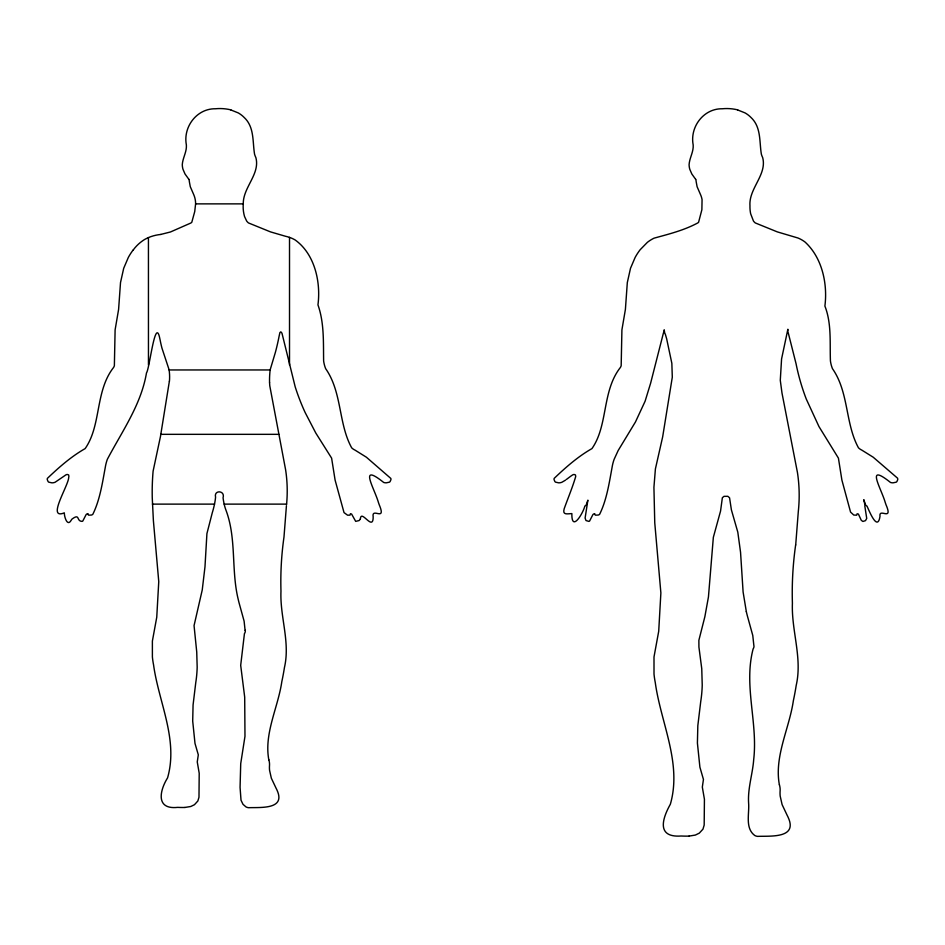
<?xml version="1.0" encoding="UTF-8"?>
<svg xmlns="http://www.w3.org/2000/svg" width="945" height="945" viewBox="0 0 945 945"><rect width="100%" height="100%" fill="white"/><g stroke="black" fill="none" stroke-linecap="round" stroke-linejoin="round"><path stroke-width="1.42" d="M664.181 329.746L664.748 333.219A3.473 3.473 0 0 0 665.28 334.046L666.674 338.853A44.734 44.734 0 0 1 666.993 340.389L671.848 363.329L672.297 377.209L662.669 436.826L655.405 468.921L653.928 487.336L654.755 522.798L660.874 592.952L658.712 631.26L653.999 656.964L654.011 674.021A84.152 84.152 0 0 0 655.275 682.562C660.791 722.949 682.184 763.111 670.348 804.254C662.221 818.772 656.291 837.813 681.239 836.006A109.632 109.632 0 0 0 689.059 836.112M188.87 179.326A6.272 6.272 0 0 1 189.343 181.629L190.299 186.72L193.701 194.564A22.727 22.727 0 0 1 195.603 203.872L194.729 211.574L191.8 222.252A4.04 4.04 0 0 1 190.417 223.209L170.466 231.974L160.91 234.395M664.181 330.502L663.898 332.191A2.221 2.221 0 0 1 663.473 332.805L650.632 383.162L645.104 401.212L635.465 421.966L618.16 450.541L614.12 459.353A46.27 46.27 0 0 0 612.053 467.515C609.171 483.167 606.643 500.153 599.602 514.34A4.548 4.548 0 0 1 598.256 515.049L595.326 515.167L594.677 514.033M269.573 382.465A65.075 65.075 0 0 0 269.786 385.867L285.603 469.748A139.931 139.931 0 0 1 286.595 504.122L286.559 504.441M286.429 505.717L283.984 537.055A315.465 315.465 0 0 0 280.972 591.168C279.85 616.825 290.351 641.891 284.457 667.465A261.009 261.009 0 0 1 281.811 681.699C278.066 707.486 263.927 733.403 268.805 759.792M169.368 381.272L160.437 436.649L153.102 471.165A242.617 242.617 0 0 0 152.263 497.956L153.385 520.577L158.76 581.647L156.752 617.227L152.381 641.088L152.393 656.929A78.151 78.151 0 0 0 153.562 664.867C158.689 702.371 178.558 739.663 167.56 777.889C159.646 790.599 155.476 809.818 177.684 807.373A101.824 101.824 0 0 0 184.936 807.467M795.702 544.946L798.324 511.316A150.598 150.598 0 0 0 797.438 472.465L781.987 393.014L780.286 380.315L781.574 358.958L787.87 329.25L787.752 331.742A2.528 2.528 0 0 0 788.189 332.605L796.056 363.731A217.326 217.326 0 0 0 806.262 399.026L818.972 426.585L838.416 458.136L841.9 480.095L850.559 512.084L853.76 515.049L856.654 515.19L857.139 513.749L858.403 514.068L861.285 520.317L862.903 521.463L865.478 520.648L866.73 518.427L864.817 506.083A6.379 6.379 0 0 0 864.923 504.913L863.789 499.704L865.585 504.89A3.685 3.685 0 0 0 866.53 505.823L866.955 506.071C868.916 510.005 877.527 532.484 880.008 516.289C878.673 507.43 893.486 522.042 885.949 504.583A62.559 62.559 0 0 0 885.276 502.598C881.331 488.589 864.793 461.94 890.497 482.458A8.694 8.694 0 0 0 893.06 482.824L896.167 482.186A3.036 3.036 0 0 0 896.876 481.596L897.726 479.682A2.989 2.989 0 0 0 897.514 478.146L873.192 457.203L861.734 450.068A11.293 11.293 0 0 1 858.45 447.776C845.137 423.49 848.953 392.281 832.45 368.644A32.319 32.319 0 0 1 830.431 360.943C829.734 342.633 831.718 323.544 824.902 306.074C827.726 283.748 822.162 257.666 805.022 242.014A31.22 31.22 0 0 0 797.982 238.01L777.322 231.891L755.315 222.949A10.017 10.017 0 0 1 753.448 221.012L750.661 213.771A34.41 34.41 0 0 1 749.964 205.833C748.641 188.421 767.269 174.73 762.662 157.555A20.896 20.896 0 0 1 761.351 154.129C759.272 141.585 761.28 127.008 750.921 117.416A27.039 27.039 0 0 0 745.073 112.916L737.62 109.927M184.936 807.455L190.796 806.487L194.446 804.715L197.848 801.006L198.982 797.226L199.206 773.234L197.257 761.93L198.308 754.842L195.001 743.443L192.697 721.059L193.075 704.935L195.757 682.668A119.283 119.283 0 0 0 197.174 667.205L196.737 652.015L194.056 625.614L202.242 589.963L204.982 566.811L206.92 533.606L212.294 512.722A102.71 102.71 0 0 0 214.527 504.122L215.07 501.086A58.637 58.637 0 0 0 215.566 497.129C213.653 489.782 225.382 490.219 223.067 497.826A67.627 67.627 0 0 0 224.166 504.122A46.754 46.754 0 0 0 225.902 509.993C236.699 538.52 231.052 569.729 238.128 599A111.108 111.108 0 0 0 239.699 605.154L244.105 621.125L245.086 630.327M87.873 514.033L88.523 515.167L91.452 515.049A4.548 4.548 0 0 0 92.799 514.34C99.839 500.153 102.367 483.167 105.249 467.515A46.27 46.27 0 0 1 107.317 459.353C122.023 431.381 141.1 404.862 146.487 372.909C149.747 368.302 155.275 315.157 159.87 338.853A44.734 44.734 0 0 1 160.201 340.389A121.598 121.598 0 0 0 161.985 348.221L169.167 369.956L270.116 369.956L275.373 352.414A234.431 234.431 0 0 0 279.106 336.219L279.909 332.569L280.854 331.837L281.964 333.172L295.194 386.848A223.339 223.339 0 0 0 305.176 412.587L315.784 433.023L331.612 458.136L335.097 480.095L344.027 512.603L347.559 515.179L349.993 515.155L350.441 513.69L351.611 514.068L355.686 521.368L359.076 520.565L360.411 518.994M566.35 479.505L570.662 476.268A68.005 68.005 0 0 1 572.434 475.04L572.717 474.874A3.863 3.863 0 0 1 574.111 474.473L575.458 474.91L575.706 476.422A4.973 4.973 0 0 1 575.517 477.178C572.611 486.911 568.736 496.314 565.24 505.847C561.141 515.627 566.327 513.82 571.867 513.596C571.489 532.85 583.171 513.064 584.837 506.071L585.274 505.823A3.591 3.591 0 0 0 586.219 504.902L587.885 500.165L585.109 518.037L585.983 520.541L588.794 521.368A2.162 2.162 0 0 0 589.585 521.061L592.822 514.765A2.788 2.788 0 0 1 593.578 514.021L594.641 513.643M565.488 480.166L561.897 482.257A8.836 8.836 0 0 1 558.672 482.836L555.589 482.163A3.012 3.012 0 0 1 554.892 481.548L554.065 479.623A2.977 2.977 0 0 1 554.195 478.371C565.665 467.409 578.009 456.518 591.948 448.603C608.273 425.274 601.764 391.218 620.381 367.463A7.525 7.525 0 0 0 621.172 365.691L621.916 329.852L625.401 309.417L627.315 282.579L630.504 268.286L635.134 257.442A58.921 58.921 0 0 1 640.143 249.74L647.408 242.322A36.17 36.17 0 0 1 654.07 238.164C668.836 234.088 683.66 230.45 697.386 223.138A4.123 4.123 0 0 0 698.591 222.252L701.875 209.731L702.064 199.643A21.522 21.522 0 0 0 700.505 194.564L697.103 186.72L696.158 181.629A6.272 6.272 0 0 0 695.674 179.326M689.059 836.101L695.366 835.061L699.288 833.147L702.962 829.155L704.179 825.079L704.427 799.246L702.324 787.079L703.446 779.448L699.902 767.163L697.41 743.065L697.823 725.701L700.706 701.733A128.437 128.437 0 0 0 702.229 685.09L701.757 668.717L698.922 647.053L698.875 640.297L704.864 616.707L708.443 596.957L713.345 537.339L720.551 511.08L722.358 497.743L723.976 496.349L727.839 496.302L729.564 497.826L731.395 509.851L737.809 532.189L740.549 552.282L743.101 591.96L746.326 611.639M195.627 203.872L243.267 203.872C242.995 187.299 260.347 174.093 255.859 157.555A20.896 20.896 0 0 1 254.548 154.129C252.469 141.585 254.488 127.008 244.117 117.416A27.039 27.039 0 0 0 238.27 112.916L230.816 109.927M160.851 434.334L278.94 434.334M152.405 504.122L214.515 504.122M224.178 504.122L286.583 504.122M695.662 179.337L691.811 173.963L689.803 169.32A18.049 18.049 0 0 1 689.094 164.548C689.626 157.012 694.61 150.598 692.839 142.719C690.854 125.52 704.308 108.474 722.24 108.769A46.376 46.376 0 0 1 737.643 109.856M188.87 179.337L185.007 173.963L182.999 169.32A18.049 18.049 0 0 1 182.29 164.548C182.822 157.012 187.819 150.598 186.035 142.719C184.051 125.52 197.505 108.474 215.436 108.769A46.376 46.376 0 0 1 230.84 109.856M779.365 784.775C774.109 756.366 789.335 728.453 793.363 700.694A281.043 281.043 0 0 0 796.21 685.373C802.529 657.826 791.319 630.823 792.406 603.205A339.692 339.692 0 0 1 795.643 544.934M87.85 513.643L86.775 514.021A2.788 2.788 0 0 0 86.03 514.765L82.782 521.061A2.162 2.162 0 0 1 81.991 521.368C76.143 521.203 80.242 513.1 72.163 518.959A3.626 3.626 0 0 0 71.407 519.915C67.272 527.712 64.154 516.147 64.331 512.851C46.128 520.222 68.926 485.045 68.713 477.178A4.973 4.973 0 0 0 68.902 476.422L68.654 474.91L67.308 474.473A3.863 3.863 0 0 0 65.926 474.874L65.772 474.957A68.005 68.005 0 0 0 63.87 476.28L55.093 482.257A8.836 8.836 0 0 1 51.869 482.836L48.786 482.163A3.012 3.012 0 0 1 48.089 481.548L47.274 479.623A2.977 2.977 0 0 1 47.392 478.371C58.862 467.409 71.206 456.518 85.144 448.603C101.469 425.274 94.961 391.218 113.577 367.463A7.525 7.525 0 0 0 114.369 365.691L115.113 329.852L118.597 309.417L120.511 282.579L123.7 268.286L128.331 257.442A58.921 58.921 0 0 1 133.339 249.74M360.388 518.888C361.12 508.634 373.287 532.212 373.169 516.738C371.491 506.933 386.694 522.384 379.158 504.583A62.559 62.559 0 0 0 378.472 502.598C374.433 488.411 358.084 462.022 383.694 482.458A8.694 8.694 0 0 0 386.269 482.824L389.364 482.186A3.036 3.036 0 0 0 390.072 481.596L390.923 479.682A2.965 2.965 0 0 0 390.817 478.43L366.388 457.203L354.942 450.068A11.293 11.293 0 0 1 351.646 447.776C338.298 423.514 342.173 392.269 325.647 368.644A32.319 32.319 0 0 1 323.627 360.943C323.308 342.173 324.3 322.836 317.957 304.881C320.934 282.082 314.779 254.051 295.194 239.995A31.386 31.386 0 0 0 289.513 237.384A33.524 33.524 0 0 0 285.685 236.321L270.518 231.891L248.511 222.949A10.017 10.017 0 0 1 246.645 221.012L244.542 216.511A34.989 34.989 0 0 1 243.267 203.872M289.513 237.384L289.513 365.018M160.922 234.443A43.139 43.139 0 0 0 148.436 237.561L148.459 365.018M779.412 784.763A18.274 18.274 0 0 1 780.074 791.591A29.449 29.449 0 0 0 780.192 796.115L782.106 804.608L787.35 815.712A20.14 20.14 0 0 1 788.224 817.519C797.911 838.699 769.951 835.852 757.618 836.372A8.151 8.151 0 0 1 754.736 835.474C744.766 828.056 749.562 813.468 748.594 802.848C747.696 788.118 752.657 774.026 753.708 759.485C757.973 722.323 743.479 685.633 753.118 648.92A7.997 7.997 0 0 0 753.46 648.294L753.732 647.656A3.733 3.733 0 0 0 753.838 645.364L752.775 635.465L748.027 618.266A119.637 119.637 0 0 1 746.326 611.639M169.12 369.967A49.589 49.589 0 0 1 169.438 381.284M269.549 382.465A88.724 88.724 0 0 1 270.14 369.967M268.852 759.78A16.975 16.975 0 0 1 269.467 766.123A27.346 27.346 0 0 0 269.573 770.317L271.345 778.207L276.224 788.52A18.699 18.699 0 0 1 277.039 790.197C286.04 809.865 260.064 807.219 248.606 807.703A7.56 7.56 0 0 1 245.936 806.876L242.995 804.301L241.022 800.238L240.065 787.362L240.727 763.584L244.979 736.309L244.696 697.15L240.691 665.351L244.436 633.622A4.465 4.465 0 0 0 245.251 630.303M133.387 249.775A39.82 39.82 0 0 1 144.42 239.605A36.323 36.323 0 0 1 148.459 237.62"/></g></svg>
